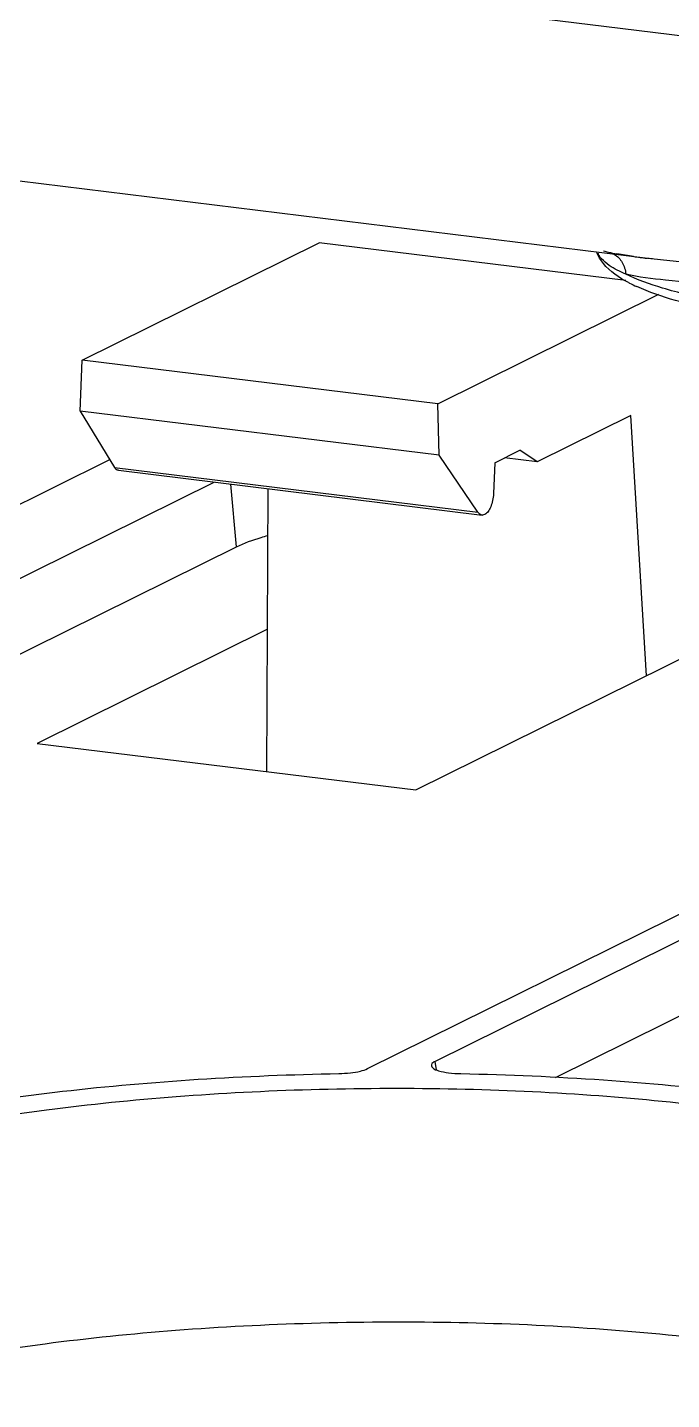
# Model space of a CAD drawing. Header units: millimetres. Extents: x -25 to 785, y -3301 to -3016.
# Drawn here: x 57.51 to 67.03, y -3185.12 to -3164.83 of the extents above; entities that cross this region are included whole.
import ezdxf

# ---------------------------------------------------------------- set-up
doc = ezdxf.new("R2010")
doc.units = ezdxf.units.MM

# ---------------------------------------------------------------- blocks, each defined once
blk = doc.blocks.new('*u2')
at = {"color": 7}
for p, q in [((1.564, -21.84), (-67.748, -13.317)), ((3.492, -18.728), (-3.564, -17.86)), ((-6.795, -23.344), (-3.294, -21.609)), ((1.24, -22.166), (-3.294, -21.609)), ((-1.541, -23.99), (1.728, -22.37)), ((-6.824, -24.101), (-6.795, -23.344)), ((-1.541, -23.99), (-6.795, -23.344)), ((-1.521, -24.753), (-6.824, -24.101)), ((-6.824, -24.101), (-6.32, -24.931)), ((-1.521, -24.753), (-1.541, -23.99)), ((1.31, -24.164), (-0.074, -24.849)), ((1.542, -28.015), (1.31, -24.164)), ((-0.948, -25.592), (-1.521, -24.753)), ((-0.7, -24.862), (-0.328, -24.678)), ((-0.074, -24.849), (-0.328, -24.678)), ((-6.385, -24.816), (-31.493, -37.256)), ((-6.32, -24.931), (-0.948, -25.592)), ((-0.7, -24.862), (-0.718, -25.319)), ((-0.074, -24.849), (-0.555, -24.79)), ((-29.722, -37.474), (-4.847, -25.149)), ((-6.262, -24.974), (-0.886, -25.636)), ((-4.517, -26.108), (-4.602, -25.179)), ((-4.066, -29.431), (-4.05, -25.247)), ((-28.91, -38.194), (-4.518, -26.108)), ((-4.058, -27.326), (-7.463, -29.013)), ((-1.863, -29.702), (2.286, -27.646)), ((-7.463, -29.013), (-1.863, -29.702)), ((-2.578, -33.823), (3.876, -30.626)), ((4.128, -30.888), (-1.58, -33.716)), ((4.193, -31.978), (0.196, -33.959)), ((-1.561, -33.839), (-1.58, -33.716))]:
    blk.add_line(p, q, dxfattribs=at)
for centre, radius, start, end in [((1.133, -21.587), 0.361, 210.3633, 214.9669), ((0.483, -21.86), 0.36, 10.5095, 15.3866), ((1.21, -21.533), 0.455, 215.0007, 215.9602), ((1.221, -21.525), 0.468, 215.9643, 217.7375), ((1.253, -21.5), 0.51, 217.7908, 223.0021), ((1.554, -19.158), 2.652, 255.909, 257.5106), ((1.74, -18.306), 3.525, 257.5594, 259.6572), ((2.931, -10.557), 11.366, 262.0263, 263.022), ((2.461, -19.926), 2.562, 242.5497, 242.8322), ((2.557, -19.737), 2.774, 242.8485, 245.3233)]:
    blk.add_arc(centre, radius, start, end, dxfattribs=at)
for points, start_tangent, end_tangent in [([(0.906, -21.916), (0.808, -21.756)], (-0.628672, 0.777671), (-0.3965, 0.918035)), ([(0.994, -21.944), (0.881, -21.847)], (-0.82167, 0.569963), (-0.681272, 0.732031)), ([(1.068, -21.779), (1.185, -21.901)], (0.851689, -0.524048), (0.500727, -0.865605)), ([(1.354, -21.813), (1.107, -21.773)], (-0.99023, 0.139444), (-0.983523, 0.180784)), ([(1.185, -21.901), (1.237, -22.072)], (0.500727, -0.865605), (0.075535, -0.997143)), ([(4.804, -22.239), (4.414, -22.189), (3.664, -22.088), (3.021, -22.006), (2.479, -21.943), (2.029, -21.893), (1.658, -21.852), (1.558, -21.84)], (-0.99233, 0.123614), (-0.992566, 0.121704)), ([(1.28, -22.199), (0.906, -21.916)], (-0.887399, 0.461002), (-0.628672, 0.777671)), ([(1.237, -22.072), (0.994, -21.944)], (-0.923073, 0.384625), (-0.82167, 0.569963)), ([(6.095, -22.637), (5.288, -22.665), (4.293, -22.648), (3.346, -22.576), (2.494, -22.451), (1.78, -22.28), (1.237, -22.072)], (-0.998308, -0.058149), (-0.894103, 0.447861)), ([(4.464, -22.481), (3.472, -22.343), (2.591, -22.239), (1.827, -22.162), (1.237, -22.072)], (-0.990234, 0.139414), (-0.970758, 0.240061)), ([(5.163, -22.811), (3.987, -22.775), (2.899, -22.657), (1.973, -22.463), (1.399, -22.257)], (-0.99999, -0.004385), (-0.908547, 0.417783)), ([(-6.262, -24.974), (-6.292, -24.963), (-6.32, -24.931)], (-0.99157, 0.12957), (-0.518882, 0.854846)), ([(-0.718, -25.319), (-0.731, -25.423), (-0.759, -25.515), (-0.798, -25.586), (-0.845, -25.628)], (-0.039546, -0.999218), (-0.896036, -0.443982)), ([(-0.886, -25.636), (-0.917, -25.624), (-0.948, -25.592)], (-0.992033, 0.125981), (-0.56471, 0.825289)), ([(-0.845, -25.628), (-0.882, -25.636), (-0.886, -25.636)], (-0.896036, -0.443982), (-0.992033, 0.125981)), ([(-4.518, -26.108), (-4.151, -25.966), (-4.054, -25.938)], (0.895761, 0.444536), (0.963129, 0.269041)), ([(-3.003, -33.896), (-2.832, -33.885), (-2.685, -33.86), (-2.578, -33.823)], (0.999828, 0.018529), (0.896042, 0.443969)), ([(-1.58, -33.716), (-1.635, -33.765), (-1.635, -33.781)], (-0.896007, -0.444039), (0.243624, -0.96987)), ([(-1.635, -33.781), (-1.616, -33.813), (-1.528, -33.854), (-1.382, -33.884), (-1.199, -33.897)], (0.243624, -0.96987), (0.999793, -0.020326)), ([(-13.174, -35.624), (-12.04, -35.163), (-10.617, -34.758), (-8.949, -34.419), (-7.086, -34.158), (-5.084, -33.981), (-3.003, -33.896)], (0.896036, 0.443982), (0.999828, 0.01853)), ([(-1.199, -33.897), (0.907, -33.99), (2.898, -34.179), (4.317, -34.387)], (0.999794, -0.020273), (0.985432, -0.170071)), ([(2.478, -34.387), (0.603, -34.21), (-1.385, -34.125), (-3.414, -34.136), (-5.406, -34.24), (-7.322, -34.437), (-9.077, -34.719), (-10.609, -35.077), (-11.865, -35.496), (-12.806, -35.963), (-13.401, -36.462), (-13.631, -36.976), (-13.633, -37.019)], (-0.992523, 0.122054), (-0.0069, -0.999976)), ([(-11.261, -38.717), (-10.653, -38.535), (-9.11, -38.175), (-7.346, -37.891), (-5.416, -37.692), (-3.405, -37.586), (-1.35, -37.574), (0.669, -37.659), (2.576, -37.839)], (0.950605, 0.310405), (0.992523, -0.122054))]:
    blk.add_spline(points, degree=3, dxfattribs=dict(at, start_tangent=start_tangent, end_tangent=end_tangent))
blk = doc.blocks.new('u5')
at = {"zscale": 0.8}
blk.add_blockref('*u2', (-89.832, 125.636), dxfattribs=at)

msp = doc.modelspace()

# ---------------------------------------------------------------- block references
msp.add_blockref('u5', (154.947, -3272.04))

doc.saveas('drawing.dxf')
